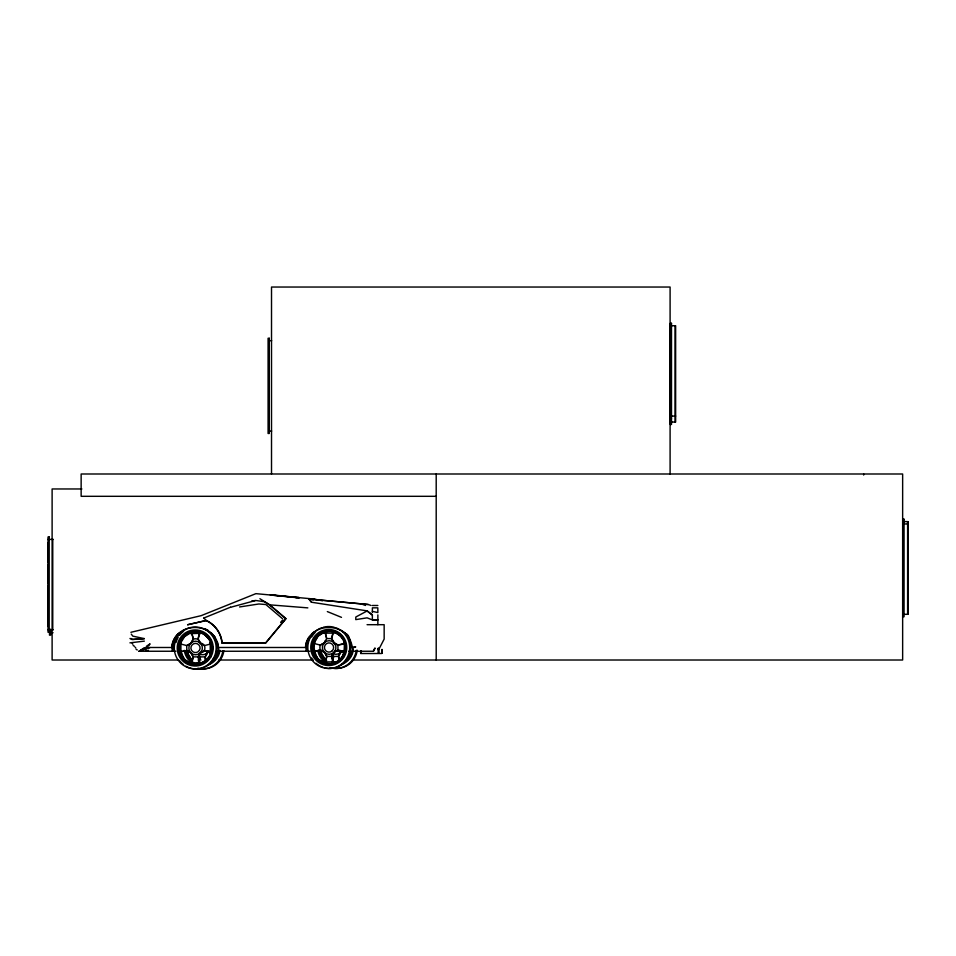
<?xml version="1.0" encoding="UTF-8"?>
<svg xmlns="http://www.w3.org/2000/svg" width="956" height="956" viewBox="0 0 956 956"><rect width="100%" height="100%" fill="white"/><g stroke="black" fill="none" stroke-linecap="round" stroke-linejoin="round"><path stroke-width="1.43" d="M372.362 612.545L372.386 607.837L377.823 607.837L377.859 612.545L372.362 611.386M360.543 650.666L360.543 651.825M360.83 651.825L360.83 650.666M378.409 650.116L378.397 651.825M378.672 651.825L378.66 650.116M381.874 650.666L381.874 651.825M382.161 651.825L382.149 650.116M360.806 651.777L360.687 653.51L381.647 653.51M378.409 650.713L378.6 649.483M378.66 651.777L378.636 652.84M381.886 650.713L381.886 650.116M382.149 651.777L382.125 652.84M377.859 614.899L377.859 624.686M360.782 652.685L360.723 653.426M378.445 649.805L378.564 649.279M381.922 649.805L382.089 649.483M382.113 652.685L382.089 653.008M191.104 643.185L186.623 645.599L186.91 650.367L181.174 651.837L180.923 654.083L180.923 641.882L181.174 644.129L186.91 645.599L191.104 643.185L193.411 639.074L191.953 633.601L189.527 633.266L191.953 633.601M325.853 660.512L326.952 656.413L324.646 652.303L320.439 649.889L314.99 651.359L314.464 653.605L314.201 647.511L314.464 641.416L314.703 643.651L320.439 645.121L324.646 642.707L325.387 640.58M180.923 654.083C176.776 645.599 182.405 634.653 191.463 632.466M179.573 647.977L180.122 643.818M202.481 651.98L204.405 650.367L210.141 651.837C210.26 660.022 210.26 635.943 210.141 644.129L204.405 645.599L200.401 643.185L197.892 639.074L195.514 638.763L193.136 639.074L190.83 643.185M210.296 654.083C215.064 644.141 206.388 631.641 195.514 631.916M323.57 644.117A6.788 6.764 -90 0 1 324.646 642.707L320.164 645.121L319.854 647.511L320.164 649.889L324.646 652.303M329.055 663.572C343.586 663.643 345.032 651.825 344.112 641.416M333.202 663.034C342.236 660.704 347.685 649.996 343.837 641.416M344.638 651.669C347.446 641.894 339.189 631.283 329.055 631.438M171.805 647.487C171.961 639.946 176.908 633.302 183.588 630.076M172.427 651.251C170.957 644.607 173.813 637.724 178.772 633.278M305.49 647.487C305.681 641.034 309.29 634.915 314.871 631.677M306.111 651.251L306.458 642.277L308.776 637.437M378.445 652.685L378.6 653.008M381.958 649.483L382.113 649.805M193.411 656.892L197.892 656.892L200.676 652.781L198.179 656.892L199.637 662.365L195.514 662.867L191.666 662.365L193.136 656.892L190.83 652.781L193.411 656.892L191.953 662.365C187.579 663.918 183.086 658.194 181.293 654.083M197.892 639.074L199.362 633.601L201.979 633.266L191.666 633.601L193.411 639.074M199.637 633.601L198.179 639.074L200.676 643.185C206.424 643.663 206.269 652.625 200.401 652.781M198.513 654.908L200.174 656.892L198.705 662.365L202.553 662.867M199.72 659.628L200.449 656.892L198.788 654.908M326.952 656.413L331.433 656.413L333.943 652.303L338.221 649.889L334.218 652.303L331.708 656.413L333.178 661.887L325.207 661.887L326.677 656.413L324.359 652.303M343.395 651.359L337.946 649.889L337.946 645.121C352.812 640.795 336.13 648.025 333.943 642.707L331.433 638.596L332.903 633.135L335.233 632.788M209.699 651.98L207.237 652.781L204.931 656.892L200.174 656.892M207.237 652.781C207.356 655.422 202.827 657.597 206.03 660.99M324.359 642.707L326.677 638.596L331.433 638.596M342.834 651.514L340.659 652.303L338.352 656.413L333.584 656.413L331.923 654.442M181.293 641.882L184.639 636.624L189.897 633.266M211.001 652.135C209.137 658.983 202.612 664.014 195.514 664.05M217.944 652.135L213.702 659.341M216.725 656.019L217.526 654.083L216.904 651.837M313.568 643.352L317.715 636.146L325.004 631.988M314.464 641.416L313.018 647.511L313.664 651.669M313.938 643.352L318.181 636.146L321.503 633.589M350.589 651.359L350.84 653.605L351.366 651.669L347.124 658.875M350.135 655.541L350.936 653.605M375.122 648.204L373.557 651.251M378.218 648.981L378.612 648.204M378.492 650.032L384.157 639.086L384.157 624.686L367.068 624.686M374.752 648.204L373.175 651.251L360.484 651.251M377.823 648.981L378.241 648.204M209.866 656.019L207.321 659.341L202.063 662.699M339.452 660.512L338.352 656.413L340.934 652.303L343.12 651.514M313.484 633.278C308.31 637.724 306.135 644.571 306.685 651.251M132.131 643.304L132.86 644.248M134.33 646.148L133.159 645.551M135.071 647.104L135.812 648.048M137.282 649.949L136.099 649.351M175.904 651.251L139.098 651.251L143.974 647.941M146.399 646.292L150.056 643.806L148.634 645.898L139.098 651.251L150.056 647.487M184.604 630.076C176.681 633.9 172.032 642.54 173 651.251M312.289 633.278C321.479 625.571 335.915 625.571 345.104 633.278C352.525 635.083 347.876 650.606 355.704 646.925L351.904 647.487M48.015 629.777L49.198 629.191M49.497 632.729L50.68 632.143M670.311 416.087L671.494 415.502M670.311 422.038L671.494 421.441M284.291 620.396L282.331 620.336L280.646 622.368L282.689 622.308M203.628 618.102L230.539 607.18M203.879 618.126L206.245 620.492L187.627 624.734L206.245 620.492L208.312 621.508A27.461 27.401 -90 0 1 221.852 640.807L222.127 643.065L265.481 643.065L285.76 618.675L269.496 604.825L264.776 601.933M183.409 630.076C190.746 626.586 199.434 626.706 206.795 630.076M139.098 651.251L149.877 647.487L171.984 647.487M148.395 650.415L145.754 651.251L148.431 650.415M230.575 607.287L255.18 600.631M130.888 632.298L201.178 615.652L255.897 593.652L313.95 599.03M251.583 601.109L255.575 600.464L264.836 601.778M239.562 606.964L258.873 603.977L265.887 604.539L282.57 618.759M144.356 641.129L129.944 642.85M191.367 632.466L195.61 631.916M324.909 631.988L329.151 631.438M323.343 632.788L325.494 633.135L326.677 638.596L325.207 633.135L333.178 633.135L331.708 638.596L334.218 642.707A6.788 6.764 -90 0 1 335.293 644.117M131.259 634.103L132.788 636.122L144.356 638.632L132.788 639.48L130.888 638.477M144.356 638.632L131.868 639.48L129.968 638.477M671.494 325.721L675.641 325.721L675.641 422.038L671.494 422.038M269.281 340.683L271.647 340.683M671.494 416.087L675.641 416.087M670.311 418.513L671.494 418.513M269.281 431.06L271.647 431.06M81.893 488.97L52.114 488.97L52.114 660.01L178.653 660.01M436.199 496.307L81.141 496.307L81.141 473.997L902.643 473.997L902.643 660.01L352.836 660.01M902.858 521.522L908.2 521.653L908.2 614.314L904.053 614.314M904.053 523.948L908.2 523.948M49.198 539.399L53.357 539.399M274.109 595.122L270.297 594.99L271.719 595.146M370.976 605.459L368.227 604.503L308.848 599.03L311.477 602.316M377.847 619.715L372.374 619.715L372.362 614.899L367.164 610.884L311.596 602.244L309.051 599.042L368.227 604.503M372.362 605.483L377.859 605.483M377.859 619.882L372.362 619.882L367.068 617.839L355.787 619.619L355.787 617.026L367.068 610.992L372.362 615.078M49.198 629.777L53.357 629.777M50.68 632.729L53.058 632.729M305.669 647.487L218.219 647.487L217.43 642.277M320.439 649.889L314.99 651.359M181.425 651.251L188.953 651.251M203.174 651.251L209.256 651.251M216.235 651.251L309.816 651.251M313.652 651.251L322.638 651.251M335.413 651.251L344.399 651.251M348.749 651.251L359.181 651.251M340.659 652.303L340.934 652.303A6.788 6.764 -90 0 1 339.535 653.378M331.708 656.413L332.903 661.887L335.233 662.221M333.871 656.413L332.126 661.887L335.974 662.389M198.179 656.892L199.362 662.365L201.692 662.699M198.011 660.01L200.987 660.01M205.444 660.01L208.432 660.01M218.852 660.01L312.636 660.01M325.207 661.887C321.407 663.607 315.217 656.509 313.938 651.669M322.483 600.81L314.154 599.042L309.051 599.042L313.198 599.926M272.819 594.99L274.515 595.158M296.826 597.679L295.44 597.548M272.639 594.99L273.512 595.062M269.496 604.825L307.844 607.873M274.014 595.098L299.383 597.679L295.296 597.536M297.818 597.512L298.666 597.608M271.946 595.17L294.998 597.5M271.851 595.158L271.014 595.062M324.909 663.034L329.151 663.572M191.367 663.5L195.61 664.05M362.79 604.503L365.539 605.459M203.616 628.57L207.811 630.076M188.655 651.98L191.104 652.781M334.218 642.707L338.221 645.121M327.334 611.589L341.495 617.361M335.604 632.788L340.862 636.146L342.559 638.369M325.004 663.034L317.715 658.875L313.568 651.669M200.043 632.466L203.998 634.067L209.866 639.946M191.463 663.5L184.173 659.341L180.027 652.135M670.311 325.721L671.494 326.307M48.015 539.399L49.198 539.997M259.901 598.707L269.783 604.849L286.011 618.675L265.565 643.233L221.983 643.233A27.294 27.234 -90 0 0 219.533 633.912L218.41 631.761A27.294 27.234 -90 0 0 206.078 620.552M340.479 630.076C348.665 633.888 352.513 642.599 352.537 651.251M206.616 630.076L211.599 633.278L215.291 637.437M326.653 660.572L321.897 655.541L320.296 651.669M186.623 650.367L188.929 651.98M49.724 629.43L50.333 630.016M211.419 633.278C216.785 637.76 218.566 644.535 218.852 651.251M324.909 658.875L320.666 651.669M191.499 659.341L188.141 654.083M191.033 659.341L186.874 652.135M360.687 653.283L360.555 651.777M338.627 656.413L339.727 660.512M205.217 656.892L205.946 659.628M211.001 643.818L211.551 647.977M350.314 651.359L350.565 653.605M381.946 653.199L381.886 651.777M378.433 652.84L378.409 651.777M907.603 521.653L907.603 614.314M863.674 473.997L863.674 475.036M675.056 325.721L675.056 422.038M670.096 473.997L670.096 287.039L271.516 287.039L271.516 473.997M436.199 473.997L436.199 660.01M353.099 648.742L353.099 651.251M52.759 539.399L52.759 629.777M50.68 629.168L50.68 635.154L49.497 635.154L49.497 629.203M48.254 542.697L48.254 562.451M48.254 564.195L48.254 583.949M48.254 585.693L48.254 605.447M48.254 606.725L48.254 626.479M352.166 651.908A16.993 16.957 -90 0 1 345.51 661.433M326.068 661.433A16.993 16.957 -90 0 1 319.412 651.908M351.916 651.908A16.993 16.957 -90 0 1 345.259 661.433M325.817 661.433A16.993 16.957 -90 0 1 319.161 651.908M352.931 652.183A18.044 18.009 -90 0 1 341.316 664.599M324.574 661.827A18.044 18.009 -90 0 1 318.145 652.183M341.734 650.905A6.788 6.764 -90 0 1 334.122 654.059M356.289 650.247A20.972 20.936 -90 0 1 330.119 667.766M318.934 660.273A20.972 20.936 -90 0 1 314.787 650.247M357.293 650.247A20.972 20.936 -90 0 1 331.123 667.766M334.851 631.534A16.993 16.957 -90 0 1 340.324 660.202A16.993 16.957 -90 0 1 312.552 651.43A16.993 16.957 -90 0 1 333.441 631.091M314.835 639.014A16.993 16.957 -90 0 1 316.532 636.588M321.037 632.788A16.993 16.957 -90 0 1 325.136 631.091M323.343 627.244A20.972 20.936 -90 0 1 334.182 627.244M335.484 627.638A20.972 20.936 -90 0 1 345.642 659.915A20.972 20.936 -90 0 1 311.883 659.915A20.972 20.936 -90 0 1 322.041 627.638M344.566 632.681A20.972 20.936 -90 0 1 324.347 667.766M323.044 667.372A20.972 20.936 -90 0 1 315.958 663.273M313.162 660.273A20.972 20.936 -90 0 1 311.644 657.991M311.644 637.019A20.972 20.936 -90 0 1 314.966 632.681M315.086 639.014A16.993 16.957 -90 0 1 316.783 636.588M207.5 659.999A16.993 16.957 -90 0 1 180.361 655.601A16.993 16.957 -90 0 1 193.064 631.175A16.993 16.957 -90 0 1 212.208 650.94M211.897 652.374A16.993 16.957 -90 0 1 208.504 658.911M204.237 628.606A20.972 20.936 -90 0 1 215.004 657.262A20.972 20.936 -90 0 1 185.763 666.153M183.492 664.623A20.972 20.936 -90 0 1 179.62 660.751M176.012 642.552A20.972 20.936 -90 0 1 178.103 637.497M179.62 635.214A20.972 20.936 -90 0 1 183.492 631.342M199.278 642.109A6.788 6.764 -90 0 1 201.752 644.595M201.752 651.371A6.788 6.764 -90 0 1 199.278 653.856M190.184 663.954A16.993 16.957 -90 0 1 187.507 662.699M185.333 634.963A16.993 16.957 -90 0 1 187.758 633.266M218.745 652.374A16.993 16.957 -90 0 1 214.359 659.999M192.646 661.899A16.993 16.957 -90 0 1 185.99 652.374M190.136 658.911A16.993 16.957 -90 0 1 188.44 656.473M218.494 652.374A16.993 16.957 -90 0 1 210.595 662.699M192.395 661.899A16.993 16.957 -90 0 1 185.739 652.374M219.976 650.343A18.044 18.009 -90 0 1 207.906 665.065M192.12 662.986A18.044 18.009 -90 0 1 184.269 650.343M207.524 652.781A6.788 6.764 -90 0 1 206.126 653.856M208.312 651.371A6.788 6.764 -90 0 1 199.075 653.856M222.868 650.725A20.972 20.936 -90 0 1 198.023 668.555M185.512 660.751A20.972 20.936 -90 0 1 181.903 653.414M223.883 650.725A20.972 20.936 -90 0 1 197.713 668.244M188.213 651.837L187.77 654.083L188.213 651.837M321.622 651.359L321.18 653.605L321.622 651.359M671.494 323.295L670.311 323.295L670.311 424.452L671.494 424.452L671.494 323.295M269.281 338.269L268.086 338.269L268.086 433.486L269.281 433.486L269.281 338.269M904.053 519.228L902.858 519.228L902.858 616.74L904.053 616.74L904.053 519.228M49.198 536.985L48.015 536.985L48.015 632.203L49.198 632.203L49.198 536.985M340.754 659.52A16.993 16.957 -90 0 0 333.154 631.091A16.993 16.957 -90 0 0 312.385 651.908A16.993 16.957 -90 0 0 340.754 659.52M335.018 650.905A6.788 6.764 -90 0 0 329.151 640.723A6.788 6.764 -90 0 0 323.283 650.905A6.788 6.764 -90 0 0 335.018 650.905M332.282 650.773A4.613 4.601 -90 0 0 330.226 643.053A4.613 4.601 -90 0 0 324.586 648.706A4.613 4.601 -90 0 0 332.282 650.773M344.351 656.533A18.044 18.009 -90 0 0 328.756 629.466A18.044 18.009 -90 0 0 313.162 656.533A18.044 18.009 -90 0 0 344.351 656.533M209.902 656.473A16.993 16.957 -90 0 0 195.227 630.996A16.993 16.957 -90 0 0 180.541 656.473A16.993 16.957 -90 0 0 209.902 656.473M201.477 651.371A6.788 6.764 -90 0 0 195.61 641.201A6.788 6.764 -90 0 0 189.754 651.371A6.788 6.764 -90 0 0 201.477 651.371M199.481 650.283A4.613 4.601 -90 0 0 195.49 643.376A4.613 4.601 -90 0 0 191.511 650.283A4.613 4.601 -90 0 0 199.481 650.283M213.343 658.469A20.972 20.936 -90 0 0 195.227 627.005A20.972 20.936 -90 0 0 177.099 658.469A20.972 20.936 -90 0 0 213.343 658.469M210.822 656.999A18.044 18.009 -90 0 0 195.227 629.932A18.044 18.009 -90 0 0 179.62 656.999A18.044 18.009 -90 0 0 210.822 656.999"/></g></svg>
